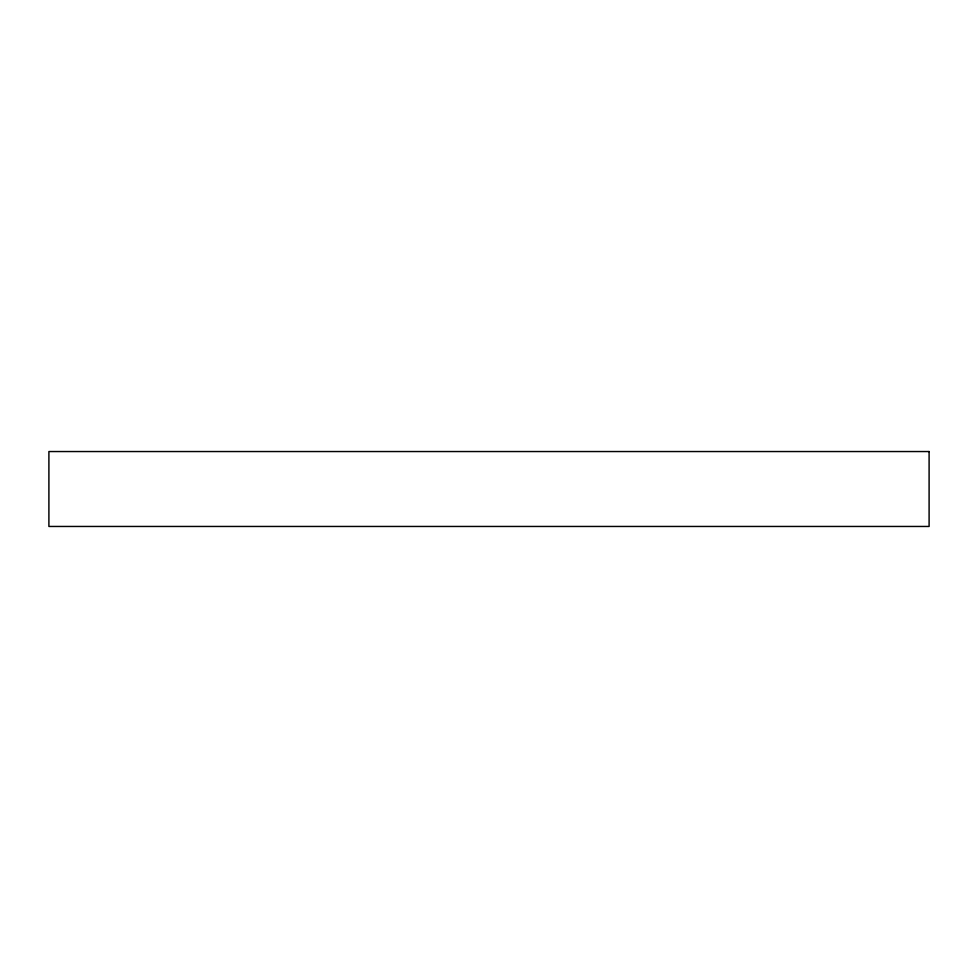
<?xml version="1.0" encoding="UTF-8"?>
<svg xmlns="http://www.w3.org/2000/svg" width="978" height="978" viewBox="0 0 978 978"><rect width="100%" height="100%" fill="white"/><g stroke="black" fill="none" stroke-linecap="round" stroke-linejoin="round"><path stroke-width="1.47" d="M929.1 451.543L48.9 451.543L48.9 526.457L929.1 526.457L929.1 451.543"/></g></svg>
